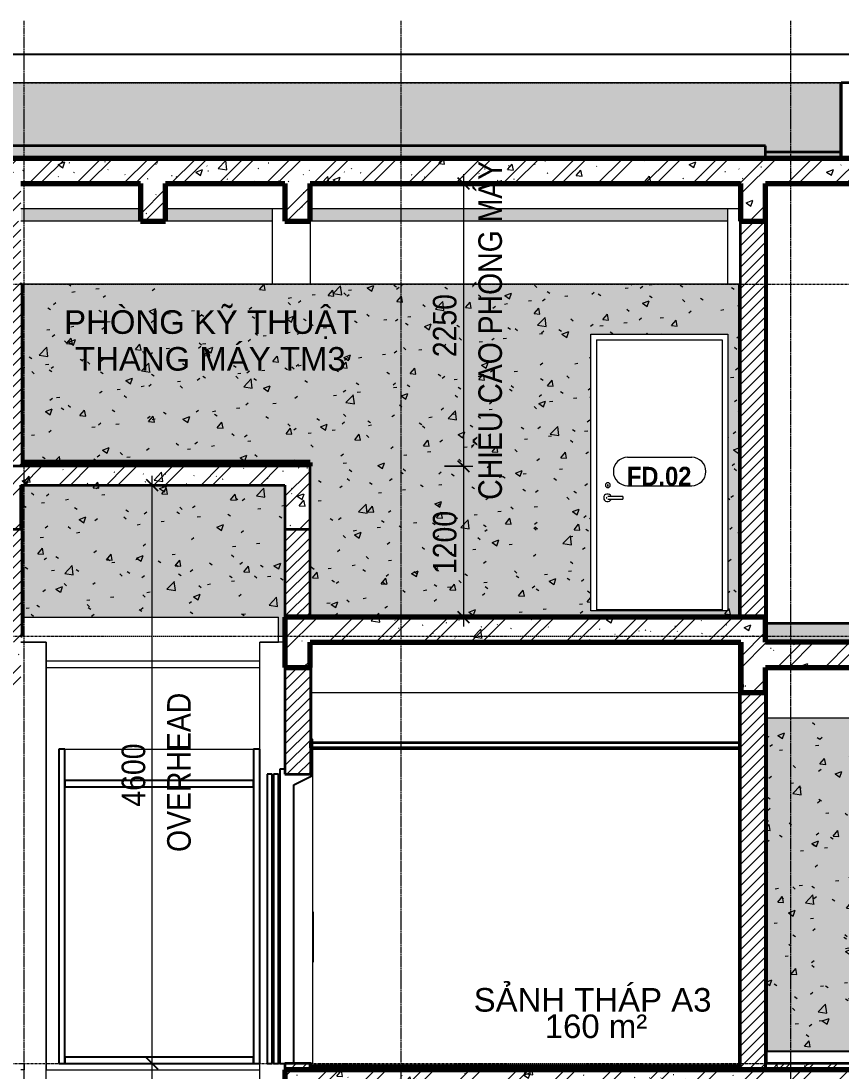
# Model space of a CAD drawing. Header units: millimetres. Extents: x -54951 to -22308, y -6558 to 34550.
# Drawn here: x -51462 to -44937, y 25940 to 34292 of the extents above; entities that cross this region are included whole.
import ezdxf

# ---------------------------------------------------------------- set-up
doc = ezdxf.new("R2010")
doc.units = ezdxf.units.MM
for name, pattern in [('Centre', [31.75, 6.35, -4.7625, 15.875, -4.7625]), ('Grid Line', [22.225, 12.7, -3.175, 3.175, -3.175]), ('Hidden', [7.14375, 4.7625, -2.38125])]:
    doc.linetypes.add(name, pattern=pattern)
for name, color, linetype, lineweight in [('0-1', 7, 'Continuous', 5), ('A-ANNO-DIMS', 211, 'Continuous', 9), ('A-ANNO-DIMS-75', 211, 'Continuous', 9), ('A-AREA-IDEN', 2, 'Continuous', 9), ('A-CLNG-2', 7, 'Continuous', 35), ('A-CLNG-FNSH-1', 250, 'Continuous', 18), ('A-CLNG-PATT', 13, 'Continuous', 18), ('A-DETL-GENF', 92, 'Continuous', 18), ('A-DETL-GENF-1', 9, 'Continuous', 18), ('A-DETL-GENF-2', 43, 'Continuous', 18), ('A-DETL-GENF-3', 92, 'Hidden', 25), ('A-DETL-MEDM', 33, 'Continuous', 35), ('A-DETL-WIDE', 214, 'Continuous', 70), ('A-DOOR', 31, 'Continuous', 18), ('A-DOOR-1', 31, 'Continuous', 25), ('A-DOOR-FRAM', 31, 'Continuous', 18), ('A-DOOR-IDEN', 31, 'Continuous', 9), ('A-FLOR', 192, 'Continuous', 18), ('A-FLOR-FNSH-1', 7, 'Continuous', 35), ('A-FLOR-HRAL-1', 250, 'Continuous', 18), ('A-FLOR-HRAL-2', 53, 'Continuous', 25), ('A-FLOR-HRAL-3', 9, 'Continuous', 18), ('A-FLOR-LEVL-2', 51, 'Centre', 9), ('A-FLOR-PATT-2', 67, 'Continuous', 18), ('A-FLOR-PATT-3', 8, 'Continuous', 18), ('A-WALL', 113, 'Continuous', 18), ('A-WALL-1', 7, 'Continuous', 35), ('A-WALL-FNSH-1', 250, 'Continuous', 18), ('A-WALL-PATT', 111, 'Continuous', 18), ('A-WALL-PATT-1', 9, 'Continuous', 18), ('A-WALL-PATT-2', 255, 'Continuous', 18), ('A-WALL-PATT-3', 250, 'Continuous', 18), ('I-WALL', 2, 'Continuous', 18), ('I-WALL-1', 250, 'Continuous', 18), ('S-BEAM-1', 253, 'Continuous', 5), ('S-BEAM-2', 10, 'Continuous', 50), ('S-BEAM-3', 250, 'Continuous', 18), ('S-COLS-1', 250, 'Continuous', 18), ('S-GRID-1', 1, 'Grid Line', 9)]:
    doc.layers.add(name, color=color, linetype=linetype, lineweight=lineweight)
doc.styles.add('Arial', font='arial.ttf', dxfattribs={"height": 187.5})
doc.styles.add('Arial_B', font='arialbd.ttf', dxfattribs={"width": 0.9, "height": 150})
doc.styles.add('UTM Avo', font='', dxfattribs={"width": 0.9, "height": 187.5})
doc.styles.get('UTM Avo').set_extended_font_data('UTM Avo')
doc.dimstyles.new('1_Dim_chi_tiet_2_5', dxfattribs={"dimscale": 304.8, "dimtxt": 187.368928, "dimasz": 0.295276, "dimexe": 0.246063, "dimexo": 0.0625, "dimgap": 0.024606, "dimtad": 1, "dimdec": 0, "dimrnd": 5, "dimzin": 0, "dimdsep": 46, "dimtxsty": 'UTM Avo', "dimblk1": 'OBLIQUE', "dimblk2": 'OBLIQUE', "dimsah": 1, "dimcen": 0.09, "dimdle": 0.246063, "dimazin": 0, "dimtfac": 1, "dimtdec": 4, "dimtix": 1, "dimtmove": 0, "dimatfit": 3, "dimfxl": 0.492126, "dimfxlon": 1, "dimtvp": 1, "dimtolj": 1, "dimtzin": 0, "dimarcsym": 2})
pattern_1 = [(50, (-48685.1, 15725), (546.553, -47.817), [57.15, -628.65]), (355, (-48685.1, 15725), (-105.728, 573.17), [45.72, -502.92]), (100.451, (-48639.57, 15721), (440.828, 525.35), [48.57, -534.27]), (46.184, (-48685.1, 15877.4), (813.237, -126.128), [85.725, -942.975]), (96.636, (-48617.35, 15866.9), (712.207, 742.283), [72.855, -801.405]), (351.184, (-48685.1, 15877.4), (712.215, 742.276), [68.58, -754.38]), (21, (-48608.9, 15839.3), (454.843, -306.796), [57.15, -628.65]), (326, (-48608.9, 15839.3), (185.406, 552.564), [45.72, -502.92]), (71.451, (-48571, 15813.73), (640.251, 245.764), [48.57, -534.27]), (37.5, (-48685.12, 15725), (9.2664, 253.665), [25.146, -471.678, 25.146, -485.394, -504.825]), (37.5, (-48685.12, 15725), (9.2664, 253.665), [-1007.364, 25.146, -479.679]), (7.5, (-48685.12, 15725), (200.4594, 300.5414), [25.146, -265.938, 25.146, -460.248, -192.405]), (7.5, (-48685.12, 15725), (200.4594, 300.5414), [-776.478, 25.146, -167.259]), (327.5, (-48855.04, 15725), (406.7728, -17.1864), [25.146, -165.354, 25.146, -569.214, -788.67]), (327.5, (-48855.04, 15725), (406.7728, -17.1864), [-784.86, 25.146, -763.524]), (317.5, (-48931.24, 15725), (444.388, 76.28), [25.146, -222.504, 25.146, -369.57, -560.07]), (317.5, (-48931.24, 15725), (444.388, 76.28), [-642.366, 25.146, -534.924])]
pattern_2 = [(45, (-48685.12, 15725), (-39.77476, 39.77476), [])]
pattern_3 = [(50, (-48685.12, 15725), (273.276, -23.909), [28.575, -314.325]), (355, (-48685.12, 15725), (-52.8646, 286.585), [22.86, -251.46]), (100.451, (-48662.35, 15723), (220.414, 262.6745), [24.285, -267.135]), (46.184, (-48685.12, 15801.2), (406.6187, -63.0646), [42.862, -471.487]), (96.636, (-48651.23, 15795.94), (356.104, 371.141), [36.428, -400.703]), (351.184, (-48685.1, 15801.2), (356.107, 371.138), [34.29, -377.19]), (21, (-48647.02, 15782.15), (227.4212, -153.3982), [28.575, -314.325]), (326, (-48647.02, 15782.15), (92.7027, 276.282), [22.86, -251.46]), (71.451, (-48628.07, 15769.37), (320.1254, 122.8816), [24.285, -267.135]), (37.5, (-48685.12, 15725), (4.6325, 126.8326), [2.515, -245.897, 2.515, -252.755, -252.413]), (37.5, (-48685.12, 15725), (4.6325, 126.8326), [-503.682, 2.515, -249.898]), (7.5, (-48685.12, 15725), (100.2292, 150.2711), [2.515, -143.027, 2.515, -240.182, -96.203]), (7.5, (-48685.12, 15725), (100.2292, 150.2711), [-388.239, 2.515, -93.688]), (327.5, (-48770.08, 15725), (203.38684, -8.5935), [2.515, -92.735, 2.515, -294.665, -394.335]), (327.5, (-48770.08, 15725), (203.38684, -8.5935), [-392.43, 2.515, -391.82]), (317.5, (-48808.18, 15725), (222.1944, 38.1398), [2.515, -121.31, 2.515, -194.843, -280.035]), (317.5, (-48808.18, 15725), (222.1944, 38.1398), [-321.183, 2.515, -277.52]), (45, (-48685.12, 15725), (-94.2927, 94.2927), []), (45, (-48685.12, 15867.88), (-94.2927, 94.2927), [])]
pattern_4 = [(45, (-48685.12, 15725), (-42.4264, 42.4264), [])]
pattern_5 = [(50, (-48685.1, 15725), (546.553, -47.817), [57.15, -628.65]), (355, (-48685.1, 15725), (-105.728, 573.17), [45.72, -502.92]), (100.451, (-48639.57, 15721), (440.828, 525.35), [48.57, -534.27]), (46.184, (-48685.1, 15877.4), (813.237, -126.128), [85.725, -942.975]), (96.636, (-48617.35, 15866.9), (712.207, 742.283), [72.855, -801.405]), (351.184, (-48685.1, 15877.4), (712.215, 742.276), [68.58, -754.38]), (21, (-48608.9, 15839.3), (454.843, -306.796), [57.15, -628.65]), (326, (-48608.9, 15839.3), (185.406, 552.564), [45.72, -502.92]), (71.451, (-48571, 15813.73), (640.251, 245.764), [48.57, -534.27]), (37.5, (-48685.12, 15725), (9.2664, 253.665), [5.029, -491.795, 5.029, -505.511, -504.825]), (37.5, (-48685.12, 15725), (9.2664, 253.665), [-1007.364, 5.029, -499.796]), (7.5, (-48685.12, 15725), (200.4594, 300.5414), [5.029, -286.055, 5.029, -480.365, -192.405]), (7.5, (-48685.12, 15725), (200.4594, 300.5414), [-776.478, 5.029, -187.376]), (327.5, (-48855.04, 15725), (406.7728, -17.1864), [5.029, -185.471, 5.029, -589.331, -788.67]), (327.5, (-48855.04, 15725), (406.7728, -17.1864), [-784.86, 5.029, -783.641]), (317.5, (-48931.24, 15725), (444.388, 76.28), [5.029, -242.621, 5.029, -389.687, -560.07]), (317.5, (-48931.24, 15725), (444.388, 76.28), [-642.366, 5.029, -555.041]), (45, (-48685.12, 15725), (-188.5854, 188.5854), []), (45, (-48685.12, 16010.75), (-188.5854, 188.5854), [])]

# ---------------------------------------------------------------- blocks, each defined once
blk = doc.blocks.new('NCV_TKTC_KET CAU_rvt-1-TKCS_THANG MÁY TM3 - MẶT CẮT')
at = {"layer": 'S-BEAM-1'}
blk.add_hatch(color=256, dxfattribs=at).paths.add_polyline_path([(-45535.3, 29350), (-45535.3, 29550), (-45537.4, 29550), (-45537.4, 29350)])
at = {"layer": 'S-BEAM-2'}
for p, q in [((-45535.3, 29550), (-45537.4, 29550)), ((-45535.3, 29350), (-45535.3, 29550))]:
    blk.add_line(p, q, dxfattribs=at)
at = {"layer": 'S-BEAM-3'}
for p, q in [((-51461.9, 32800), (-50511.9, 32800)), ((-50311.9, 32800), (-49361.9, 32800)), ((-49161.9, 32800), (-45737.4, 32800)), ((-51451.9, 29550), (-49411.9, 29550)), ((-49411.9, 29350), (-49411.9, 29550)), ((-51461.9, 29350), (-51261.9, 29350)), ((-51261.9, 29350), (-51261.9, 29150)), ((-49561.9, 29150), (-49561.9, 29350)), ((-49561.9, 29350), (-49411.9, 29350)), ((-51261.9, 29150), (-49561.9, 29150)), ((-49151.9, 28950), (-45747.4, 28950)), ((-45526.9, 28750), (-44546.9, 28750))]:
    blk.add_line(p, q, dxfattribs=at)
at = {"layer": 'S-COLS-1'}
for p, q in [((-49461.9, 32700), (-49461.9, 32800)), ((-45837, 32200), (-45837, 32800)), ((-51261.9, 29350), (-51461.9, 29350)), ((-51261.9, -2350), (-51261.9, 29350)), ((-49561.9, 28500), (-49561.9, 29350)), ((-49361.9, 29350), (-49561.9, 29350)), ((-49561.9, 25100), (-49561.9, 26000))]:
    blk.add_line(p, q, dxfattribs=at)
blk = doc.blocks.new('Railing - Railing-955871-TKCS_THANG MÁY TM3 - MẶT CẮT')
at = {"layer": 'A-FLOR-HRAL-2'}
for p, q in [((-45526.9, 22695), (-45536.9, 22695)), ((-45536.9, 22695), (-45536.9, 22600)), ((-45526.9, 22600), (-45526.9, 22695)), ((-45536.9, 22600), (-45526.9, 22600))]:
    blk.add_line(p, q, dxfattribs=at)
at = {"layer": 'A-FLOR-HRAL-3'}
for p, q in [((-45526.9, 22695), (-44546.9, 22695)), ((-44546.9, 22600), (-44546.9, 22695)), ((-44546.9, 22695), (-43926.9, 22695)), ((-43926.9, 22600), (-43926.9, 22695)), ((-43926.9, 22695), (-43873.9, 22695))]:
    blk.add_line(p, q, dxfattribs=at)
blk = doc.blocks.new('NCV_TKTC_TANG 6 - 8_rvt-2-TKCS_THANG MÁY TM3 - MẶT CẮT')
at = {"layer": 'A-FLOR-PATT-2'}
h = blk.add_hatch(dxfattribs=at)
h.set_pattern_fill('FP_2', color=256, style=0, pattern_type=2)
h.set_pattern_definition(pattern_3)
h.paths.add_polyline_path([(-43873.9, 25950), (-43873.9, 26000), (-45536.9, 26000), (-45536.9, 25950), (-44208.4, 25950)])
at = {"layer": 'A-WALL-PATT-1'}
h = blk.add_hatch(dxfattribs=at)
h.set_pattern_fill('FP_5', color=256, style=0, pattern_type=2)
h.set_pattern_definition(pattern_1)
h.paths.add_polyline_path([(-44857.6, 26100), (-44546.9, 26100), (-44546.9, 28750), (-45526.9, 28750), (-45526.9, 26100)])
at = {"layer": 'A-WALL-PATT-2'}
h = blk.add_hatch(dxfattribs=at)
h.set_pattern_fill('FP_7', color=256, style=0, pattern_type=2)
h.set_pattern_definition([(37.5, (-48685.12, 15725), (-2.40047, 73.41204), [2.515, -55.397, 2.515, -62.255, -61.913]), (37.5, (-48685.12, 15725), (-2.40047, 73.41204), [-122.682, 2.515, -59.398]), (7.5, (-48685.12, 15725), (67.42816, 107.524), [2.515, -28.727, 2.515, -49.682, -20.003]), (7.5, (-48685.12, 15725), (67.42816, 107.524), [-83.439, 2.515, -17.488]), (327.5, (-48731.98, 15725), (118.6493, 0.21553), [2.515, -16.535, 2.515, -66.065, -89.535]), (327.5, (-48731.98, 15725), (118.6493, 0.21553), [-87.63, 2.515, -87.02]), (317.5, (-48731.98, 15725), (114.5339, 33.4393), [2.515, -7.01, 2.515, -42.443, -51.435]), (317.5, (-48731.98, 15725), (114.5339, 33.4393), [-54.483, 2.515, -48.92])])
h.paths.add_polyline_path([(-44857.6, 26100), (-44546.9, 26100), (-44546.9, 28750), (-45526.9, 28750), (-45526.9, 26100)])
at = {"layer": 'A-WALL-PATT-3'}
h = blk.add_hatch(dxfattribs=at)
h.set_pattern_fill('FP_8', color=256, style=0, pattern_type=2)
h.set_pattern_definition(pattern_2)
h.paths.add_polyline_path([(-45536.9, 26100), (-45526.9, 26100), (-45526.9, 29150), (-45536.9, 29150), (-45536.9, 27374.5)])
at = {"layer": 'A-FLOR-FNSH-1'}
for p, q in [((-43873.9, 26000), (-45536.9, 26000)), ((-45536.9, 26000), (-45536.9, 25950))]:
    blk.add_line(p, q, dxfattribs=at)
at = {"layer": 'A-WALL-1'}
for p, q in [((-45536.9, 29150), (-45536.9, 26100)), ((-45526.9, 26100), (-45526.9, 29150)), ((-45536.9, 26100), (-45526.9, 26100))]:
    blk.add_line(p, q, dxfattribs=at)
at = {"layer": 'I-WALL-1'}
blk.add_line((-45526.9, 26100), (-44546.9, 26100), dxfattribs=at)
at = {"layer": 'A-FLOR-HRAL-1'}
blk.add_blockref('Railing - Railing-955871-TKCS_THANG MÁY TM3 - MẶT CẮT', (0, 3400), dxfattribs=at)
blk = doc.blocks.new('FD_02 - FD_03 - FD_02-KY THUAT-1000x2200mm-2150404-TKCS_THANG MÁY TM3 - MẶT CẮT')
at = {"layer": 'A-DOOR'}
for p, q in [((-46793.4, 30588.3), (-46793.4, 30597.7)), ((-46791.4, 30588.3), (-46793.4, 30588.3)), ((-46791.4, 30597.7), (-46791.4, 30588.3)), ((-46672.4, 30510), (-46777.4, 30510)), ((-46777.4, 30490), (-46672.4, 30490)), ((-46672.4, 30510), (-46672.4, 30500)), ((-46672.4, 30500), (-46672.4, 30490)), ((-46882.4, 29610), (-45882.4, 29610))]:
    blk.add_line(p, q, dxfattribs=at)
at = {"layer": 'A-DOOR', "flags": 128}
for points in [[(-46777.4, 30510), (-46778, 30510), (-46778.6, 30510), (-46779.2, 30510), (-46779.8, 30510), (-46780.3, 30510), (-46780.9, 30510), (-46781.5, 30510), (-46782.1, 30510), (-46782.6, 30510), (-46783.2, 30510), (-46783.8, 30510), (-46784.3, 30510), (-46784.8, 30510), (-46785.3, 30510), (-46785.8, 30510), (-46786.3, 30510), (-46786.8, 30510), (-46787.3, 30510), (-46787.7, 30510), (-46788.1, 30510), (-46788.5, 30510), (-46788.9, 30510), (-46789.3, 30510), (-46789.7, 30510), (-46790, 30510), (-46790.3, 30510), (-46790.6, 30510), (-46790.9, 30510), (-46791.1, 30510), (-46791.3, 30510), (-46791.5, 30510), (-46791.7, 30510), (-46791.9, 30510), (-46792, 30510), (-46792.1, 30510), (-46792.2, 30510), (-46792.3, 30510), (-46792.3, 30510), (-46792.4, 30510)], [(-46792.4, 30490), (-46792.4, 30490), (-46792.3, 30490), (-46792.3, 30490), (-46792.2, 30490), (-46792.1, 30490), (-46791.9, 30490), (-46791.8, 30490), (-46791.6, 30490), (-46791.4, 30490), (-46791.2, 30490), (-46790.9, 30490), (-46790.7, 30490), (-46790.4, 30490), (-46790.1, 30490), (-46789.7, 30490), (-46789.4, 30490), (-46789, 30490), (-46788.6, 30490), (-46788.2, 30490), (-46787.8, 30490), (-46787.4, 30490), (-46786.9, 30490), (-46786.5, 30490), (-46786, 30490), (-46785.5, 30490), (-46785, 30490), (-46784.4, 30490), (-46783.9, 30490), (-46783.4, 30490), (-46782.8, 30490), (-46782.2, 30490), (-46781.7, 30490), (-46781.1, 30490), (-46780.5, 30490), (-46779.9, 30490), (-46779.3, 30490), (-46778.7, 30490), (-46778.1, 30490), (-46777.5, 30490), (-46777.4, 30490)]]:
    blk.add_lwpolyline(points, dxfattribs=at)
at = {"layer": 'A-DOOR'}
for centre, radius, start, end in [((-46792.4, 30600), 19, 0, 180), ((-46792.4, 30600), 19, 180, 0), ((-46792.4, 30600), 2.5, 292.99178, 246.57936), ((-46794.9, 30500), 30, 19.63434, 180), ((-46794.9, 30500), 30, 180, 340.43675), ((-46792.4, 30500), 10, 150, 180), ((-46792.4, 30500), 10, 180, 210)]:
    blk.add_arc(centre, radius, start, end, dxfattribs=at)
at = {"layer": 'A-DOOR-FRAM'}
for p, q in [((-46882.4, 31755), (-46882.4, 29600)), ((-46882.4, 31755), (-45882.4, 31755)), ((-45882.4, 31755), (-45882.4, 29600))]:
    blk.add_line(p, q, dxfattribs=at)
blk = doc.blocks.new('Thang may HIEN - Dài x Rộng - 2000x2000-V1-TKCS_THANG MÁY TM3 - MẶT CẮT')
at = {"layer": 'A-DOOR'}
for p, q in [((-51111.9, 11500), (-49611.9, 11500)), ((-49141.9, 11290), (-49141.9, 9000)), ((-49137.9, 10205.9), (-49141.9, 10205.9)), ((-49137.9, 10205.9), (-49137.9, 9805.9)), ((-49141.9, 9805.9), (-49137.9, 9805.9)), ((-49141.9, 9000), (-49151.9, 9000))]:
    blk.add_line(p, q, dxfattribs=at)
at = {"layer": 'A-DOOR-1'}
for p, q in [((-49161.9, 11580), (-49161.9, 11300)), ((-49141.9, 11580), (-49161.9, 11580)), ((-49141.9, 11290), (-49141.9, 11580)), ((-51111.9, 11500), (-51161.9, 11500)), ((-51161.9, 11500), (-51161.9, 9000)), ((-51111.9, 9000), (-51111.9, 11500)), ((-49561.9, 11500), (-49611.9, 11500)), ((-49611.9, 11500), (-49611.9, 9000)), ((-49561.9, 9000), (-49561.9, 11500)), ((-49462.3, 11300), (-49502.3, 11300)), ((-49502.3, 11300), (-49502.3, 9000)), ((-49462.3, 9000), (-49462.3, 11300)), ((-49412.3, 11300), (-49452.3, 11300)), ((-49452.3, 11300), (-49452.3, 9000)), ((-49412.3, 9000), (-49412.3, 11300)), ((-49361.9, 11340), (-49401.9, 11340)), ((-49401.9, 11340), (-49401.9, 9000)), ((-49361.9, 11300), (-49361.9, 11340)), ((-49161.9, 11300), (-49361.9, 11300)), ((-49290.9, 11215.5), (-49141.9, 11290)), ((-49611.9, 11250), (-51111.9, 11250)), ((-51111.9, 11250), (-51111.9, 11200)), ((-51111.9, 11200), (-49611.9, 11200)), ((-49611.9, 11200), (-49611.9, 11250)), ((-49290.9, 9000), (-49290.9, 11215.5)), ((-49611.9, 9050), (-51111.9, 9050)), ((-51111.9, 9050), (-51111.9, 9000)), ((-49611.9, 9000), (-49611.9, 9050)), ((-51161.9, 9000), (-51111.9, 9000)), ((-51111.9, 9000), (-49611.9, 9000)), ((-49611.9, 9000), (-49561.9, 9000)), ((-49502.3, 9000), (-49462.3, 9000)), ((-49452.3, 9000), (-49412.3, 9000)), ((-49401.9, 9000), (-49290.9, 9000))]:
    blk.add_line(p, q, dxfattribs=at)
blk = doc.blocks.new('BORDER VIEW - BORDER VIEW-3767922-TKCS_THANG MÁY TM3 - MẶT CẮT')
at = {"layer": 'A-DETL-GENF-3'}
blk.add_line((-53651.9, 34029.3), (-44023.9, 34029.3), dxfattribs=at)
blk = doc.blocks.new('STN_Door Tag - STN_Door Tag-1788670-TKCS_THANG MÁY TM3 - MẶT CẮT')
at = {"layer": 'A-DOOR-IDEN'}
for p, q in [((-46635.1, 30822.2), (-46125.1, 30822.2)), ((-46635.1, 30595.8), (-46125.1, 30595.8))]:
    blk.add_line(p, q, dxfattribs=at)
for centre, start, end in [((-46635.1, 30709), 90, 270), ((-46125.1, 30709), 270, 90)]:
    blk.add_arc(centre, 113.2, start, end, dxfattribs=at)
blk = doc.blocks.new('DIMBLOCK12-TKCS_THANG MÁY TM3 - MẶT CẮT')
at = {"layer": 'A-ANNO-DIMS-75'}
for p, q in [((-47790.9, 33000), (-48015.9, 33000)), ((-47940.9, 33075), (-47940.9, 30750)), ((-47940.9, 33000), (-47790.9, 33000)), ((-48090.9, 30750), (-47865.9, 30750)), ((-47940.9, 30750), (-48090.9, 30750))]:
    blk.add_line(p, q, dxfattribs=at)
at = {"layer": 'A-ANNO-DIMS-75', "lineweight": 25}
for p, q in [((-47940.9, 33000), (-47985.9, 33045)), ((-47940.9, 33000), (-47895.9, 32955)), ((-47940.9, 30750), (-47985.9, 30795)), ((-47940.9, 30750), (-47895.9, 30705))]:
    blk.add_line(p, q, dxfattribs=at)
at = {"layer": 'A-ANNO-DIMS-75', "color": 0, "char_height": 187.5, "attachment_point": 1, "rotation": 90, "line_spacing_factor": 1.110334, "style": 'UTM Avo'}
for s, insert, width in [('CHI\\fUTM Avo|b0|i0|c254|p18|;\\W.9;ỀU CAO PHÒNG MÁY', (-47822.5, 30483.6), 3339.331), ('2250', (-48184.5, 31618.2), 616.236)]:
    blk.add_mtext(s, dxfattribs=dict(at, insert=insert, width=width))
blk = doc.blocks.new('_Oblique')
at = {"color": 0, "linetype": 'ByBlock', "lineweight": -2}
blk.add_line((-0.5, -0.5), (0.5, 0.5), dxfattribs=at)
blk = doc.blocks.new('DIMBLOCK13-TKCS_THANG MÁY TM3 - MẶT CẮT')
at = {"layer": 'A-ANNO-DIMS-75'}
for p, q in [((-48090.9, 30750), (-47865.9, 30750)), ((-47940.9, 30750), (-48090.9, 30750)), ((-47940.9, 30750), (-47940.9, 29475)), ((-47790.9, 29550), (-48015.9, 29550)), ((-47940.9, 29550), (-47790.9, 29550))]:
    blk.add_line(p, q, dxfattribs=at)
at = {"layer": 'A-ANNO-DIMS-75', "lineweight": 25}
for p, q in [((-47940.9, 30750), (-47985.9, 30795)), ((-47940.9, 30750), (-47895.9, 30705)), ((-47940.9, 29550), (-47985.9, 29595)), ((-47940.9, 29550), (-47895.9, 29505))]:
    blk.add_line(p, q, dxfattribs=at)
at = {"layer": 'A-ANNO-DIMS-75', "color": 0, "insert": (-48184.5, 29893.2), "char_height": 187.5, "width": 616.236, "attachment_point": 1, "rotation": 90, "line_spacing_factor": 1.110334, "style": 'UTM Avo'}
blk.add_mtext('1200', dxfattribs=at)
blk = doc.blocks.new('DIMBLOCK14-TKCS_THANG MÁY TM3 - MẶT CẮT')
at = {"layer": 'A-ANNO-DIMS-75'}
for p, q in [((-50567.4, 26000), (-50342.4, 26000)), ((-50417.4, 26000), (-50567.4, 26000)), ((-50417.4, -2075), (-50417.4, 26000)), ((-50567.4, -2000), (-50342.4, -2000)), ((-50417.4, -2000), (-50567.4, -2000))]:
    blk.add_line(p, q, dxfattribs=at)
at = {"layer": 'A-ANNO-DIMS-75', "lineweight": 25}
for p, q in [((-50417.4, 26000), (-50462.4, 26045)), ((-50417.4, 26000), (-50372.4, 25955)), ((-50417.4, -2000), (-50462.4, -1955)), ((-50417.4, -2000), (-50372.4, -2045))]:
    blk.add_line(p, q, dxfattribs=at)
at = {"layer": 'A-ANNO-DIMS-75', "color": 0, "char_height": 187.5, "attachment_point": 1, "rotation": 90, "line_spacing_factor": 1.110334, "style": 'UTM Avo'}
for s, insert, width in [('HÀNH TRÌNH THANG MÁY', (-50299, 10619), 3314.348), ('28000', (-50661, 11679), 770.294)]:
    blk.add_mtext(s, dxfattribs=dict(at, insert=insert, width=width))
blk = doc.blocks.new('DIMBLOCK15-TKCS_THANG MÁY TM3 - MẶT CẮT')
at = {"layer": 'A-ANNO-DIMS-75'}
for p, q in [((-50417.4, 26000), (-50417.4, 30675)), ((-50567.4, 30600), (-50342.4, 30600)), ((-50417.4, 30600), (-50567.4, 30600)), ((-50567.4, 26000), (-50342.4, 26000)), ((-50417.4, 26000), (-50567.4, 26000))]:
    blk.add_line(p, q, dxfattribs=at)
at = {"layer": 'A-ANNO-DIMS-75', "lineweight": 25}
for p, q in [((-50417.4, 30600), (-50462.4, 30645)), ((-50417.4, 30600), (-50372.4, 30555)), ((-50417.4, 26000), (-50462.4, 26045)), ((-50417.4, 26000), (-50372.4, 25955))]:
    blk.add_line(p, q, dxfattribs=at)
at = {"layer": 'A-ANNO-DIMS-75', "color": 0, "char_height": 187.5, "attachment_point": 1, "rotation": 90, "line_spacing_factor": 1.110334, "style": 'UTM Avo'}
for s, insert, width in [('OVERHEAD', (-50299, 27682.4), 1482.296), ('4600', (-50661, 28043.2), 616.236)]:
    blk.add_mtext(s, dxfattribs=dict(at, insert=insert, width=width))

msp = doc.modelspace()

# ---------------------------------------------------------------- hatches: boundary and pattern name
at = {"layer": 'A-CLNG-PATT'}
h = msp.add_hatch(dxfattribs=at)
h.set_pattern_fill('FP_11', color=256, style=0, pattern_type=2)
h.set_pattern_definition([(0, (-48685.12, 15725), (609.6, 152.4), [25.146, -432.054, 25.146, -432.054, -2438.4]), (0, (-48685.12, 15725), (609.6, 152.4), [-914.4, 25.146, -889.254, 25.146, -432.054, -1066.8]), (0, (-48685.12, 15725), (609.6, 152.4), [-2286, 25.146, -279.654, 25.146, -736.854]), (120, (-48456.52, 15801.2), (-436.7823, 451.729), [25.146, -432.054, 25.146, -2870.454]), (120, (-48456.52, 15801.2), (-436.7823, 451.729), [-482.346, -432.054, 25.146, -889.254, -1524]), (120, (-48456.52, 15801.2), (-436.7823, 451.729), [-1828.8, 25.146, -432.054, 25.146, -1041.654]), (120, (-48456.52, 15801.2), (-436.7823, 451.729), [-2311.146, -279.654, 25.146, -736.854]), (240, (-48380.32, 16106), (-172.8177, -604.129), [25.146, -432.054, 25.146, -432.054, -2438.4]), (240, (-48380.32, 16106), (-172.8177, -604.129), [-914.4, 25.146, -889.254, 25.146, -432.054, -1066.8]), (240, (-48380.32, 16106), (-172.8177, -604.129), [-2286, 25.146, -279.654, 25.146, -736.854])])
h.paths.add_polyline_path([(-46155.9, 28500), (-45737.4, 28500), (-45737.4, 28510), (-49161.9, 28510), (-49161.9, 28500), (-47454.3, 28500)])
at = {"layer": 'A-DETL-GENF-1'}
h = msp.add_hatch(dxfattribs=at)
h.set_pattern_fill('FP_3', color=256, style=0, pattern_type=2)
h.set_pattern_definition(pattern_5)
h.paths.add_polyline_path([(-51461.9, 32700), (-51461.9, 33000), (-50511.9, 33000), (-50511.9, 32700), (-50311.9, 32700), (-50311.9, 33000), (-49361.9, 33000), (-49361.9, 32700), (-49161.9, 32700), (-49161.9, 33000), (-45737.4, 33000), (-45737.4, 32700), (-45537, 32700), (-45537, 33000), (-44737, 33000), (-44737, 33200), (-52461.9, 33200), (-52461.9, 33000), (-51661.9, 33000), (-51661.9, 32700)])
h = msp.add_hatch(dxfattribs=at)
h.set_pattern_fill('FP_3', color=256, style=0, pattern_type=2)
h.set_pattern_definition(pattern_5)
h.paths.add_polyline_path([(-51661.9, 30250), (-51461.9, 30250), (-51461.9, 30600), (-49361.9, 30600), (-49361.9, 30250), (-49161.9, 30250), (-49161.9, 30750), (-51661.9, 30750)])
h = msp.add_hatch(dxfattribs=at)
h.set_pattern_fill('FP_12', color=256, style=0, pattern_type=2)
h.set_pattern_definition([(50, (-48685.12, 15725), (163.9657, -14.3453), [17.145, -188.595]), (355, (-48685.12, 15725), (-31.7182, 171.9507), [13.716, -150.876]), (100.451, (-48671.45, 15723.8), (132.2483, 157.6047), [14.571, -160.281]), (46.184, (-48685.12, 15770.72), (243.9712, -37.8387), [25.717, -282.892]), (96.636, (-48664.79, 15767.57), (213.6627, 222.685), [21.857, -240.422]), (351.184, (-48685.12, 15770.72), (213.664, 222.6833), [20.574, -226.314]), (21, (-48662.26, 15759.29), (136.4529, -92.0388), [17.145, -188.595]), (326, (-48662.26, 15759.29), (55.622, 165.7688), [13.716, -150.876]), (71.451, (-48650.89, 15751.62), (192.0753, 73.729), [14.571, -160.281]), (37.5, (-48685.12, 15725), (2.77969, 76.09997), [2.515, -146.533, 2.515, -150.647, -151.448]), (37.5, (-48685.12, 15725), (2.77969, 76.09997), [-302.209, 2.515, -148.933]), (7.5, (-48685.12, 15725), (60.13786, 90.16292), [2.515, -84.811, 2.515, -143.104, -57.722]), (7.5, (-48685.12, 15725), (60.13786, 90.16292), [-232.943, 2.515, -55.207]), (327.5, (-48736.096, 15725), (122.03183, -5.15615), [2.515, -54.635, 2.515, -175.793, -236.601]), (327.5, (-48736.096, 15725), (122.03183, -5.15615), [-235.458, 2.515, -234.086]), (317.5, (-48758.96, 15725), (133.31636, 22.8839), [2.515, -71.78, 2.515, -115.9, -168.021]), (317.5, (-48758.96, 15725), (133.31636, 22.8839), [-192.71, 2.515, -165.506])])
h.paths.add_polyline_path([(-51349.3, 30750), (-49161.9, 30750), (-49161.9, 30780), (-51461.9, 30780), (-51461.9, 30750)])
h = msp.add_hatch(dxfattribs=at)
h.set_pattern_fill('FP_3', color=256, style=0, pattern_type=2)
h.set_pattern_definition(pattern_5)
h.paths.add_polyline_path([(-53761.9, 28750), (-53311.9, 28750), (-53311.9, 29150), (-51661.9, 29150), (-51661.9, 28950), (-51461.9, 28950), (-51461.9, 29350), (-53801.9, 29350), (-53801.9, 29150), (-53761.9, 29150)])
h.paths.add_polyline_path([(-44535.3, 28750), (-44235.3, 28750), (-44235.3, 29150), (-43873.9, 29150), (-43873.9, 29350), (-45537.4, 29350), (-45537.4, 29550), (-49361.9, 29550), (-49361.9, 29150), (-49161.9, 29150), (-49161.9, 29350), (-45735.3, 29350), (-45735.3, 28950), (-45537.4, 28950), (-45537.4, 29150), (-44535.3, 29150)])
h = msp.add_hatch(dxfattribs=at)
h.set_pattern_fill('FP_3', color=256, style=0, pattern_type=2)
h.set_pattern_definition(pattern_5)
h.paths.add_polyline_path([(-44536.9, 25350), (-44235.3, 25350), (-44235.3, 25750), (-43873.9, 25750), (-43873.9, 25950), (-49361.9, 25950), (-49361.9, 25530), (-49161.9, 25530), (-49161.9, 25760), (-45735.3, 25760), (-45735.3, 25550), (-45535.3, 25550), (-45535.3, 25750), (-44536.9, 25750)])
h.paths.add_polyline_path([(-53801.9, 25350), (-53361.9, 25350), (-53361.9, 25730), (-51661.9, 25730), (-51661.9, 25530), (-51461.9, 25530), (-51461.9, 25950), (-53801.9, 25950), (-53801.9, 25395.6)])
at = {"layer": 'A-DETL-GENF-2'}
h = msp.add_hatch(dxfattribs=at)
h.set_pattern_fill('FP_5', color=256, style=0, pattern_type=2)
h.set_pattern_definition(pattern_1)
h.paths.add_polyline_path([(-51349.3, 30750), (-49161.9, 30750), (-49161.9, 30780), (-51461.9, 30780), (-51461.9, 30750)])
at = {"layer": 'A-FLOR-PATT-3'}
h = msp.add_hatch(dxfattribs=at)
h.set_pattern_fill('FP_2', color=256, style=0, pattern_type=2)
h.set_pattern_definition(pattern_3)
h.paths.add_polyline_path([(-45537, 33200), (-44937, 33200), (-44937, 33250), (-45537, 33250)])
h.paths.add_polyline_path([(-51661.9, 33200), (-51661.9, 33250), (-52261.9, 33250), (-52261.9, 33200), (-51961.9, 33200)])
h = msp.add_hatch(dxfattribs=at)
h.set_pattern_fill('FP_2', color=256, style=0, pattern_type=2)
h.set_pattern_definition(pattern_3)
h.paths.add_polyline_path([(-51349.3, 33200), (-45537, 33200), (-45537, 33300), (-51661.9, 33300), (-51661.9, 33200), (-51461.9, 33200)])
h = msp.add_hatch(dxfattribs=at)
h.set_pattern_fill('FP_2', color=256, style=0, pattern_type=2)
h.set_pattern_definition(pattern_3)
h.paths.add_polyline_path([(-53311.9, 29350), (-51661.9, 29350), (-51661.9, 29500), (-53801.9, 29500), (-53801.9, 29350), (-53761.9, 29350)])
h.paths.add_polyline_path([(-43873.9, 29350), (-43873.9, 29500), (-45537.4, 29500), (-45537.4, 29350), (-44235.3, 29350)])
h = msp.add_hatch(dxfattribs=at)
h.set_pattern_fill('FP_2', color=256, style=0, pattern_type=2)
h.set_pattern_definition(pattern_3)
h.paths.add_polyline_path([(-48752.6, 25950), (-45737.4, 25950), (-45737.4, 25980), (-49161.9, 25980), (-49161.9, 25950)])
at = {"layer": 'A-WALL-PATT'}
msp.add_hatch(color=256, dxfattribs=at).paths.add_polyline_path([(-51661.9, 33250), (-51661.9, 33300), (-45537, 33300), (-45537, 33250), (-44947, 33250), (-44947, 33800), (-52251.9, 33800), (-52251.9, 33250), (-51666, 33250)])
h = msp.add_hatch(color=256, dxfattribs=at)
h.paths.add_polyline_path([(-49161.9, 32700), (-45837, 32700), (-45837.4, 32800), (-49161.9, 32800)])
h.paths.add_polyline_path([(-51461.9, 32700), (-50511.9, 32700), (-50511.9, 32800), (-51461.9, 32800), (-51461.9, 32708)])
h.paths.add_polyline_path([(-50311.9, 32700), (-49461.9, 32700), (-49461.9, 32800), (-50311.9, 32800)])
h = msp.add_hatch(dxfattribs=at)
h.set_pattern_fill('FP_1', color=256, style=0, pattern_type=2)
h.set_pattern_definition(pattern_4)
h.paths.add_polyline_path([(-51461.9, 29350), (-51461.9, 30250), (-51661.9, 30250), (-51661.9, 29350)])
h.paths.add_polyline_path([(-51461.9, 30750), (-51461.9, 32700), (-51661.9, 32700), (-51661.9, 30750)])
h = msp.add_hatch(dxfattribs=at)
h.set_pattern_fill('FP_1', color=256, style=0, pattern_type=2)
h.set_pattern_definition(pattern_4)
h.paths.add_polyline_path([(-45735.3, 29550), (-45537.4, 29550), (-45537.4, 32700), (-45737.4, 32700), (-45737.4, 29550)])
h = msp.add_hatch(dxfattribs=at)
h.set_pattern_fill('FP_8', color=256, style=0, pattern_type=2)
h.set_pattern_definition(pattern_2)
h.paths.add_polyline_path([(-51461.9, 29400), (-51451.9, 29400), (-51451.9, 30600), (-51461.9, 30600), (-51461.9, 29835.2)])
h.paths.add_polyline_path([(-51461.9, 30780), (-51451.9, 30780), (-51451.9, 32200), (-51461.9, 32200)])
h = msp.add_hatch(dxfattribs=at)
h.set_pattern_fill('FP_5', color=256, style=0, pattern_type=2)
h.set_pattern_definition(pattern_1)
h.paths.add_polyline_path([(-49361.9, 29400), (-49361.9, 30600), (-51451.9, 30600), (-51451.9, 29550), (-49411.9, 29550), (-49411.9, 29400), (-49401.8, 29400)])
h.paths.add_polyline_path([(-49161.9, 29550), (-45747.4, 29550), (-45747.4, 32200), (-51451.9, 32200), (-51451.9, 30780), (-49161.9, 30780), (-49161.9, 29835.2)])
h.paths.add_polyline_path([(-46927.4, 29600), (-46927.4, 31800), (-45837.4, 31800), (-45837.4, 29600), (-46155.9, 29600)])
h = msp.add_hatch(dxfattribs=at)
h.set_pattern_fill('FP_6', color=256, style=0, pattern_type=2)
h.set_pattern_definition([(37.5, (-48685.12, 15725), (-2.40047, 73.41204), [2.515, -55.397, 2.515, -62.255, -61.912]), (37.5, (-48685.12, 15725), (-2.40047, 73.41204), [-122.682, 2.515, -59.398]), (7.5, (-48685.12, 15725), (67.42816, 107.524), [2.515, -28.727, 2.515, -49.682, -20.002]), (7.5, (-48685.12, 15725), (67.42816, 107.524), [-83.439, 2.515, -17.488]), (327.5, (-48731.98, 15725), (118.6493, 0.21553), [2.515, -16.535, 2.515, -66.065, -89.535]), (327.5, (-48731.98, 15725), (118.6493, 0.21553), [-87.63, 2.515, -87.02]), (317.5, (-48731.98, 15725), (114.5339, 33.4393), [2.515, -7.01, 2.515, -42.443, -51.435]), (317.5, (-48731.98, 15725), (114.5339, 33.4393), [-54.483, 2.515, -48.92])])
h.paths.add_polyline_path([(-49361.9, 29400), (-49361.9, 30600), (-51451.9, 30600), (-51451.9, 29550), (-49411.9, 29550), (-49411.9, 29400), (-49401.8, 29400)])
h.paths.add_polyline_path([(-49161.9, 29550), (-45747.4, 29550), (-45747.4, 32200), (-51451.9, 32200), (-51451.9, 30780), (-49161.9, 30780), (-49161.9, 29835.2)])
h.paths.add_polyline_path([(-46927.4, 29600), (-46927.4, 31800), (-45837.4, 31800), (-45837.4, 29600), (-46155.9, 29600)])
h = msp.add_hatch(dxfattribs=at)
h.set_pattern_fill('FP_8', color=256, style=0, pattern_type=2)
h.set_pattern_definition(pattern_2)
h.paths.add_polyline_path([(-45747.4, 29550), (-45737.4, 29550), (-45737.4, 32200), (-45747.4, 32200), (-45747.4, 29835.2)])
h = msp.add_hatch(dxfattribs=at)
h.set_pattern_fill('FP_1', color=256, style=0, pattern_type=2)
h.set_pattern_definition(pattern_4)
h.paths.add_polyline_path([(-49161.9, 29550), (-49161.9, 30250), (-49361.9, 30250), (-49361.9, 29550)])
h = msp.add_hatch(dxfattribs=at)
h.set_pattern_fill('FP_8', color=256, style=0, pattern_type=2)
h.set_pattern_definition(pattern_2)
h.paths.add_polyline_path([(-49151.9, 28300), (-49151.9, 29350), (-49161.9, 29350), (-49161.9, 28300)])
h = msp.add_hatch(dxfattribs=at)
h.set_pattern_fill('FP_8', color=256, style=0, pattern_type=2)
h.set_pattern_definition(pattern_2)
h.paths.add_polyline_path([(-45737.4, 26000), (-45737.4, 29350), (-45747.4, 29350), (-45747.4, 26000)])
h = msp.add_hatch(dxfattribs=at)
h.set_pattern_fill('FP_1', color=256, style=0, pattern_type=2)
h.set_pattern_definition(pattern_4)
h.paths.add_polyline_path([(-45735.3, 25950), (-45537.4, 25950), (-45537.4, 28950), (-45735.3, 28950), (-45735.3, 29200), (-45737.4, 29200), (-45737.4, 25950)])
h = msp.add_hatch(dxfattribs=at)
h.set_pattern_fill('FP_1', color=256, style=0, pattern_type=2)
h.set_pattern_definition(pattern_4)
h.paths.add_polyline_path([(-49161.9, 25950), (-49161.9, 26000), (-49361.9, 26000), (-49361.9, 25950)])
h.paths.add_polyline_path([(-49361.9, 28300), (-49161.9, 28300), (-49161.9, 29150), (-49361.9, 29150), (-49361.9, 28604.9)])
h = msp.add_hatch(dxfattribs=at)
h.set_pattern_fill('FP_8', color=256, style=0, pattern_type=2)
h.set_pattern_definition(pattern_2)
h.paths.add_polyline_path([(-49151.9, 24900), (-49151.9, 25760), (-49161.9, 25760), (-49161.9, 24900)])
h.paths.add_polyline_path([(-49154.4, 25950), (-49151.9, 25950), (-49151.9, 26000), (-49161.9, 26000), (-49161.9, 25950)])
h = msp.add_hatch(dxfattribs=at)
h.set_pattern_fill('FP_8', color=256, style=0, pattern_type=2)
h.set_pattern_definition(pattern_2)
h.paths.add_polyline_path([(-45737.4, 22600), (-45737.4, 25760), (-45747.4, 25760), (-45747.4, 22600)])
h.paths.add_polyline_path([(-45747.4, 25950), (-45737.4, 25950), (-45737.4, 26000), (-45747.4, 26000)])

# ---------------------------------------------------------------- linework, layer by layer
at = {"layer": 'A-CLNG-2'}
for p, q in [((-45737.4, 28550), (-49161.9, 28550)), ((-49161.9, 28550), (-49161.9, 28510)), ((-45737.4, 28510), (-49161.9, 28510))]:
    msp.add_line(p, q, dxfattribs=at)
at = {"layer": 'A-CLNG-FNSH-1'}
msp.add_line((-49161.9, 28500), (-45737.4, 28500), dxfattribs=at)
at = {"layer": 'A-DETL-MEDM'}
for p, q in [((-49161.9, 30750), (-51661.9, 30750)), ((-49161.9, 30250), (-49161.9, 30750)), ((-51461.9, 30250), (-51461.9, 30600)), ((-51461.9, 30600), (-49361.9, 30600)), ((-49361.9, 30600), (-49361.9, 30250)), ((-51661.9, 30250), (-51461.9, 30250)), ((-49361.9, 30250), (-49161.9, 30250))]:
    msp.add_line(p, q, dxfattribs=at)
at = {"layer": 'A-DETL-WIDE'}
for p, q in [((-44737, 33200), (-52461.9, 33200)), ((-51461.9, 33000), (-50511.9, 33000)), ((-50511.9, 33000), (-50511.9, 32700)), ((-50311.9, 32700), (-50311.9, 33000)), ((-50311.9, 33000), (-49361.9, 33000)), ((-49361.9, 33000), (-49361.9, 32700)), ((-49161.9, 32700), (-49161.9, 33000)), ((-49161.9, 33000), (-45737.4, 33000)), ((-45737.4, 33000), (-45737.4, 32700)), ((-45537, 32700), (-45537, 33000)), ((-45537, 33000), (-44737, 33000)), ((-50511.9, 32700), (-50311.9, 32700)), ((-49361.9, 32700), (-49161.9, 32700)), ((-45737.4, 32700), (-45537, 32700)), ((-49161.9, 30780), (-51461.9, 30780)), ((-49161.9, 30750), (-49161.9, 30780)), ((-49361.9, 29550), (-49361.9, 29150)), ((-45537.4, 29550), (-49361.9, 29550)), ((-45537.4, 29350), (-45537.4, 29550)), ((-49161.9, 29150), (-49161.9, 29350)), ((-49161.9, 29350), (-45735.3, 29350)), ((-45735.3, 29350), (-45735.3, 28950)), ((-43873.9, 29350), (-45537.4, 29350)), ((-49361.9, 29150), (-49161.9, 29150)), ((-45537.4, 28950), (-45537.4, 29150)), ((-45537.4, 29150), (-44535.3, 29150)), ((-45735.3, 28950), (-45537.4, 28950)), ((-43873.9, 25950), (-49361.9, 25950)), ((-49361.9, 25950), (-49361.9, 25530))]:
    msp.add_line(p, q, dxfattribs=at)
at = {"layer": 'A-FLOR'}
for p, q in [((-51461.9, 26000), (-51437.4, 26000)), ((-51437.4, 26000), (-51437.4, 25950)), ((-51437.4, 25950), (-51461.9, 25950))]:
    msp.add_line(p, q, dxfattribs=at)
at = {"layer": 'A-FLOR-FNSH-1'}
for p, q in [((-45537, 33300), (-51661.9, 33300)), ((-45537, 33200), (-45537, 33300)), ((-44937, 33250), (-45537, 33250)), ((-43873.9, 29500), (-45537.4, 29500)), ((-45737.4, 25980), (-49161.9, 25980))]:
    msp.add_line(p, q, dxfattribs=at)
at = {"layer": 'A-FLOR-LEVL-2'}
for p, q in [((-54951.2, 33800), (-41640.6, 33800)), ((-54951.2, 32200), (-41640.6, 32200)), ((-54951.2, 29400), (-41640.6, 29400)), ((-54951.2, 26000), (-41640.6, 26000))]:
    msp.add_line(p, q, dxfattribs=at)
at = {"layer": 'A-WALL'}
for p, q in [((-44947, 33800), (-52251.9, 33800)), ((-50511.9, 32700), (-51461.9, 32700)), ((-49461.9, 32700), (-50311.9, 32700)), ((-49461.9, 32200), (-49461.9, 32700)), ((-45837, 32700), (-49161.9, 32700)), ((-49161.9, 32700), (-49161.9, 32200)), ((-45837, 32200), (-45837, 32700)), ((-49561.9, 29200), (-51261.9, 29200)), ((-51261.9, 29200), (-51261.9, 25950)), ((-49561.9, 28500), (-49561.9, 29200)), ((-49161.9, 28300), (-49161.9, 29150)), ((-49161.9, 29150), (-49161.9, 28300)), ((-49561.9, 25950), (-49561.9, 26000)), ((-51261.9, 25950), (-49561.9, 25950))]:
    msp.add_line(p, q, dxfattribs=at)
at = {"layer": 'A-WALL-1'}
for p, q in [((-44727, 33800), (-44937, 33800)), ((-44937, 33800), (-44937, 33200)), ((-45527, 29350), (-45527, 33000)), ((-45737.4, 29550), (-45737.4, 32700)), ((-45537.4, 29550), (-45537.4, 32700)), ((-45537, 32700), (-45537, 29350)), ((-51451.9, 32200), (-51461.9, 32200)), ((-51451.9, 30780), (-51451.9, 32200)), ((-45737.4, 32200), (-45747.4, 32200)), ((-45747.4, 32200), (-45747.4, 29550)), ((-51451.9, 29400), (-51451.9, 30600)), ((-49361.9, 30250), (-49361.9, 29550)), ((-49161.9, 29550), (-49161.9, 30250)), ((-51461.9, 29400), (-51451.9, 29400)), ((-49151.9, 28300), (-49151.9, 29350)), ((-45747.4, 29350), (-45747.4, 26000)), ((-45737.4, 25950), (-45737.4, 29350)), ((-45735.3, 29200), (-45737.4, 29200)), ((-49361.9, 29150), (-49361.9, 28300)), ((-45537.4, 25950), (-45537.4, 28950)), ((-49361.9, 28300), (-49161.9, 28300)), ((-49161.9, 28300), (-49151.9, 28300)), ((-49361.9, 26000), (-49361.9, 25950)), ((-49161.9, 26000), (-49361.9, 26000)), ((-49151.9, 26000), (-49161.9, 26000)), ((-49161.9, 26000), (-49161.9, 25950)), ((-49161.9, 25950), (-49161.9, 26000)), ((-49151.9, 25950), (-49151.9, 26000)), ((-45747.4, 26000), (-45747.4, 25950)), ((-45737.4, 26000), (-45747.4, 26000)), ((-45747.4, 26000), (-45737.4, 26000))]:
    msp.add_line(p, q, dxfattribs=at)
at = {"layer": 'A-WALL-FNSH-1'}
for p, q in [((-44947, 33800), (-44947, 33200)), ((-44937, 33800), (-44947, 33800))]:
    msp.add_line(p, q, dxfattribs=at)
at = {"layer": 'I-WALL'}
for p, q in [((-45747.4, 32200), (-51451.9, 32200)), ((-46927.4, 29600), (-46927.4, 31800)), ((-46927.4, 31800), (-45837.4, 31800)), ((-45837.4, 31800), (-45837.4, 29600)), ((-45837.4, 29600), (-46927.4, 29600)), ((-49411.9, 29400), (-49361.9, 29400))]:
    msp.add_line(p, q, dxfattribs=at)
at = {"layer": 'S-GRID-1'}
for p, q in [((-51436.9, 32417.5), (-51436.9, 34292.5)), ((-48436.9, 32417.5), (-48436.9, 34292.5)), ((-45336.9, 32417.5), (-45336.9, 34292.5)), ((-51436.9, -4007.7), (-51436.9, 32417.5)), ((-48436.9, -4007.7), (-48436.9, 32417.5)), ((-45336.9, -4007.7), (-45336.9, 32417.5))]:
    msp.add_line(p, q, dxfattribs=at)

# ---------------------------------------------------------------- block references
at = {"layer": '0-1'}
for name in ['NCV_TKTC_KET CAU_rvt-1-TKCS_THANG MÁY TM3 - MẶT CẮT', 'NCV_TKTC_TANG 6 - 8_rvt-2-TKCS_THANG MÁY TM3 - MẶT CẮT']:
    msp.add_blockref(name, (0, 0), dxfattribs=at)
at = {"layer": 'A-DETL-GENF'}
msp.add_blockref('BORDER VIEW - BORDER VIEW-3767922-TKCS_THANG MÁY TM3 - MẶT CẮT', (0, 0), dxfattribs=at)
at = {"layer": 'A-DOOR'}
for name, p in [('FD_02 - FD_03 - FD_02-KY THUAT-1000x2200mm-2150404-TKCS_THANG MÁY TM3 - MẶT CẮT', (0, 0)), ('Thang may HIEN - Dài x Rộng - 2000x2000-V1-TKCS_THANG MÁY TM3 - MẶT CẮT', (0, 17000))]:
    msp.add_blockref(name, p, dxfattribs=at)
at = {"layer": 'A-DOOR-IDEN'}
msp.add_blockref('STN_Door Tag - STN_Door Tag-1788670-TKCS_THANG MÁY TM3 - MẶT CẮT', (0, 0), dxfattribs=at)

# ---------------------------------------------------------------- texts
at = {"layer": 'A-AREA-IDEN', "char_height": 187.5, "line_spacing_factor": 0.936439, "style": 'Arial'}
for s, insert, width, attachment_point in [('\\pt3.75,7.5,11.25,15,18.75,22.5,26.25,30,33.75,37.5,41.25,45,48.75,52.5,56.25,60,63.75,67.5,71.25,75,78.75,82.5,86.25,90,93.75,97.5,101.25,105,108.75,112.5,116.25,120;PHÒNG KỸ THUẬT\\PTHANG MÁY TM3', (-49954.7, 31508.5), 2337, 8), ('\\pt3.75,7.5,11.25,15,18.75,22.5,26.25,30,33.75,37.5,41.25,45,48.75,52.5,56.25,60,63.75,67.5,71.25,75,78.75,82.5,86.25,90,93.75,97.5,101.25,105,108.75,112.5,116.25,120;SẢNH THÁP A3', (-46913.8, 26409.7), 1895.25, 8), ('\\pt3.75,7.5,11.25,15,18.75,22.5,26.25,30,33.75,37.5,41.25,45,48.75,52.5,56.25,60,63.75,67.5,71.25,75,78.75,82.5,86.25,90,93.75,97.5,101.25,105,108.75,112.5,116.25,120;160 m²', (-46886.6, 26294.4), 823.5, 5)]:
    msp.add_mtext(s, dxfattribs=dict(at, insert=insert, width=width, attachment_point=attachment_point))
at = {"layer": 'A-DOOR-IDEN', "insert": (-46383.9, 30670.1), "char_height": 150, "width": 527.175, "attachment_point": 5, "line_spacing_factor": 0.936439, "style": 'Arial_B'}
msp.add_mtext('\\pt3.375,6.75,10.125,13.5,16.875,20.25,23.625,27,30.375,33.75,37.125,40.5,43.875,47.25,50.625,54,57.375,60.75,64.125,67.5,70.875,74.25,77.625,81,84.375,87.75,91.125,94.5,97.875,101.25,104.625,108;FD.02', dxfattribs=at)

# ---------------------------------------------------------------- dimensions: what is measured, and where the dimension line sits
at = {"layer": 'A-ANNO-DIMS'}
for base, p1, p2, text, override, picture, middle in [((-47940.9, 30750), (-47790.9, 33000), (-48090.9, 30750), '<>\\XCHIỀU CAO PHÒNG MÁY', {"dimpost": '<>', "dimfxl": 2269.911893}, 'DIMBLOCK12-TKCS_THANG MÁY TM3 - MẶT CẮT', (-47940.9, 31875)), ((-50417.4, 30600), (-50567.4, 26000), (-50567.4, 30600), '<>\\XOVERHEAD', {"dimpost": '<>', "dimfxl": 4600}, 'DIMBLOCK15-TKCS_THANG MÁY TM3 - MẶT CẮT', (-50417.4, 28300)), ((-50417.4, 26000), (-50567.4, -2000), (-50567.4, 26000), '<>\\XHÀNH TRÌNH THANG MÁY', {"dimpost": '<>', "dimfxl": 28000}, 'DIMBLOCK14-TKCS_THANG MÁY TM3 - MẶT CẮT', (-50417.4, 12000))]:
    dim = msp.add_linear_dim(base=base, p1=p1, p2=p2, angle=90, text=text, dimstyle='1_Dim_chi_tiet_2_5', override=override, dxfattribs=at)
    dim.commit()
    dim.dimension.update_dxf_attribs({"geometry": picture, "text_midpoint": middle})
dim = msp.add_linear_dim(base=(-47940.9, 29550), p1=(-48090.9, 30750), p2=(-47790.9, 29550), angle=90, dimstyle='1_Dim_chi_tiet_2_5', override={"dimpost": '<>', "dimfxl": 1236.931688}, dxfattribs=at)
dim.commit()
dim.dimension.update_dxf_attribs({"geometry": 'DIMBLOCK13-TKCS_THANG MÁY TM3 - MẶT CẮT', "text_midpoint": (-48045.4, 30150)})

doc.saveas('drawing.dxf')
